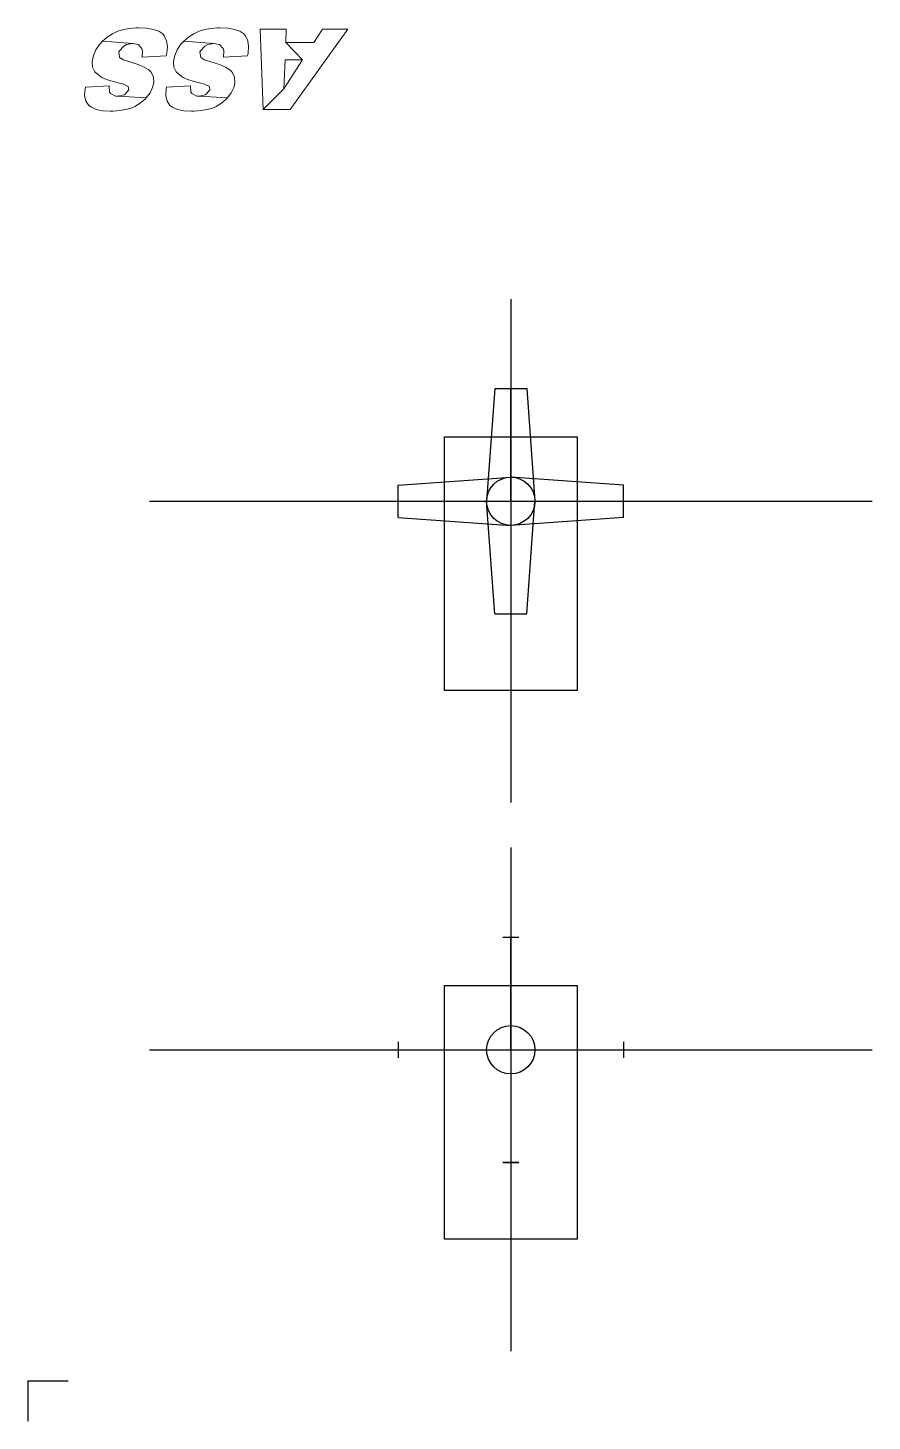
# Model space of a CAD drawing. Header units: millimetres. Extents: x 0 to 105, y 45 to 218.
import ezdxf

# ---------------------------------------------------------------- set-up
doc = ezdxf.new("R2010")
doc.units = ezdxf.units.MM
doc.layers.get('0').update_dxf_attribs({"linetype": 'CONTINUOUS'})
doc.layers.add('Templates', color=7, linetype='CONTINUOUS')

msp = doc.modelspace()

# ---------------------------------------------------------------- linework, layer by layer
for p, q in [((60, 184.36, -49), (60, 121.84, -49)), ((58, 173.25, -49), (57, 159.25, -49)), ((58, 173.25, -49), (62, 173.25, -49)), ((60, 159.25, -49), (60, 173.25, -49)), ((62, 173.25, -49), (63, 159.25, -49)), ((46, 161.25, -49), (60, 162.25, -49)), ((46, 157.25, -49), (46, 161.25, -49)), ((74, 161.25, -49), (60, 162.25, -49)), ((74, 157.25, -49), (74, 161.25, -49)), ((15.11, 159.25, -49), (104.89, 159.25, -49)), ((58, 145.25, -49), (57, 159.25, -49)), ((62, 145.25, -49), (63, 159.25, -49)), ((46, 157.25, -49), (60, 156.25, -49)), ((74, 157.25, -49), (60, 156.25, -49)), ((58, 145.25, -49), (62, 145.25, -49)), ((60, 116.23, -49), (60, 53.71, -49)), ((59, 105.12, -49), (61, 105.12, -49)), ((59, 105.12, -49), (61, 105.12, -49)), ((60, 91.12, -49), (60, 105.12, -49)), ((46, 92.12, -49), (46, 90.12, -49)), ((74, 92.12, -49), (74, 90.12, -49)), ((15.11, 91.12, -49), (104.89, 91.12, -49)), ((61, 77.12, -49), (59, 77.12, -49)), ((59, 77.12, -49), (61, 77.12, -49)), ((0, 50), (5, 50)), ((0, 50, 5), (0, 45, 5))]:
    msp.add_line(p, q)
at = {"extrusion": (0, 1, -1.83691e-16)}
msp.add_line((75.94, 173.3, 27), (75.94, 173.3, 23), dxfattribs=at)
at = {"elevation": -49}
for points in [[(51.75, 167.25), (68.25, 167.25), (68.25, 135.75), (51.75, 135.75)], [(51.75, 99.12), (68.25, 99.12), (68.25, 67.62), (51.75, 67.62)]]:
    msp.add_lwpolyline(points, close=True, dxfattribs=at)
for centre in [(60, 159.25, -49), (60, 91.12, -49)]:
    msp.add_circle(centre, 3)
at = {"layer": 'Templates', "color": 139, "lineweight": 0}
for points in [[(14.2, 214.39), (17.2, 214.57), (17.27, 214.92), (17.35, 215.72), (17.23, 216.44), (16.94, 217.07), (16.75, 217.3), (16.27, 217.62), (15.59, 217.86), (14.76, 218), (13.74, 218.05), (13.46, 218.05), (12.64, 217.97), (11.88, 217.84), (11.19, 217.62), (10.52, 217.32), (9.86, 216.91), (9.28, 216.39), (13.04, 216.09), (13.72, 215.96), (14.18, 215.47), (14.25, 215.21)], [(24.29, 214.39), (27.28, 214.57), (27.37, 214.92), (27.43, 215.72), (27.33, 216.44), (27.04, 217.07), (26.83, 217.3), (26.35, 217.62), (25.69, 217.86), (24.84, 218), (23.82, 218.05), (23.54, 218.05), (22.72, 217.97), (21.96, 217.84), (21.28, 217.62), (20.61, 217.32), (19.96, 216.91), (19.38, 216.39), (23.12, 216.09), (23.81, 215.96), (24.27, 215.47), (24.35, 215.21)], [(14.7, 209.34), (15.18, 209.96), (15.49, 210.64), (15.64, 211.22), (15.59, 211.95), (15.27, 212.57), (15.02, 212.83), (14.47, 213.18), (13.72, 213.5), (12.79, 213.78), (11.88, 214.06), (11.4, 214.36), (11.3, 215.05), (11.37, 215.21), (11.91, 215.77), (12.25, 215.96), (13.04, 216.09), (9.28, 216.39), (8.88, 215.96), (8.46, 215.31), (8.15, 214.63), (7.99, 213.87), (8.05, 213.15), (8.34, 212.57), (8.94, 212.04), (9.19, 211.89), (9.79, 211.64), (10.58, 211.4), (11.54, 211.15), (11.87, 211.07), (12.47, 210.78), (12.54, 210.36), (12.07, 209.8), (11.95, 209.73), (11.19, 209.57)], [(24.79, 209.34), (25.27, 209.96), (25.57, 210.64), (25.72, 211.22), (25.68, 211.95), (25.36, 212.57), (25.11, 212.83), (24.55, 213.18), (23.81, 213.5), (22.87, 213.78), (21.96, 214.06), (21.5, 214.36), (21.38, 215.05), (21.45, 215.21), (21.99, 215.77), (22.34, 215.96), (23.12, 216.09), (19.38, 216.39), (18.97, 215.96), (18.55, 215.31), (18.24, 214.63), (18.08, 213.87), (18.14, 213.15), (18.43, 212.57), (19.03, 212.04), (19.28, 211.89), (19.88, 211.64), (20.66, 211.4), (21.64, 211.15), (21.95, 211.07), (22.55, 210.78), (22.62, 210.36), (22.15, 209.8), (22.04, 209.73), (21.28, 209.57)], [(29.23, 207.89), (31.82, 210.48), (31.95, 214.07), (34.14, 214.07), (32.03, 216.22), (32.09, 217.87), (28.86, 217.87)], [(29.23, 207.89), (32.59, 207.89), (39.75, 217.87), (36.59, 217.87), (35.54, 216.22), (32.03, 216.22), (34.14, 214.07), (31.82, 210.48)], [(10.24, 207.71), (10.59, 207.71), (11.43, 207.77), (12.19, 207.9), (12.83, 208.09), (13.3, 208.3), (13.97, 208.69), (14.56, 209.17), (14.7, 209.34), (11.19, 209.57), (10.9, 209.58), (10.27, 209.88), (10.16, 210.07), (10.11, 210.86), (7.15, 210.69), (7.1, 210.48), (7.04, 209.63), (7.2, 208.94), (7.57, 208.41), (7.89, 208.18), (8.5, 207.92), (9.29, 207.76)], [(20.33, 207.71), (20.68, 207.71), (21.51, 207.77), (22.27, 207.9), (22.93, 208.09), (23.4, 208.3), (24.07, 208.69), (24.64, 209.17), (24.79, 209.34), (21.28, 209.57), (20.99, 209.58), (20.36, 209.88), (20.24, 210.07), (20.2, 210.86), (17.23, 210.69), (17.19, 210.48), (17.13, 209.63), (17.29, 208.94), (17.65, 208.41), (17.98, 208.18), (18.59, 207.92), (19.38, 207.76)]]:
    msp.add_lwpolyline(points, close=True, dxfattribs=at)

doc.saveas('drawing.dxf')
